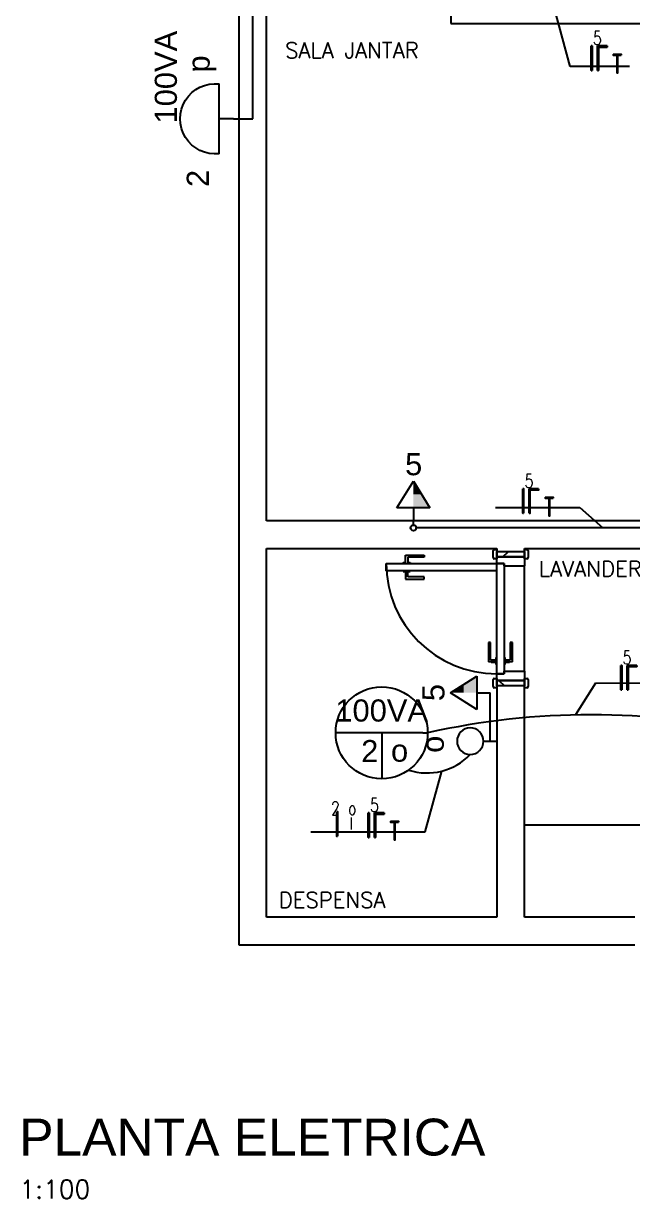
# Model space of a CAD drawing. Header units: millimetres. Extents: x -632.9 to -536.7, y 683.3 to 727.5.
# Drawn here: x -622.44 to -619.13, y 683.32 to 689.7 of the extents above; entities that cross this region are included whole.
import ezdxf
from ezdxf.enums import TextEntityAlignment as Align

# ---------------------------------------------------------------- set-up
doc = ezdxf.new("R2010")
doc.units = ezdxf.units.MM
doc.header["$MEASUREMENT"] = 0
doc.linetypes.add('CONTORNO_QUADRO_T', pattern=[0.35, 0.2, -0.15])
for name, color, linetype in [('ARQUITETURA', 9, 'Continuous'), ('ELE-TEXTO04', 4, 'CONTORNO_QUADRO_T'), ('ELETRODUTO EMBUTIDO LAJE PAREDE', 2, 'Continuous'), ('ELETRODUTO LUMINÁRIA', 3, 'Continuous'), ('ELETRODUTO TEXTO', 2, 'Continuous'), ('PENA1', 2, 'Continuous')]:
    doc.layers.add(name, color=color, linetype=linetype)
doc.layers.add('LAYERCOMUM', color=252, linetype='Continuous', lineweight=25)
doc.layers.add('REDE ELETRICA', color=7, linetype='Continuous', lineweight=9)
doc.styles.add('GYN_Carimbo_Página', font='arial.ttf', dxfattribs={"height": 0.6})
doc.styles.add('GYN_Dispositivos', font='arial.ttf', dxfattribs={"height": 0.2})
doc.styles.add('ROMAND', font='romand__.ttf', dxfattribs={"width": 0.75})
doc.styles.add('ROMANS', font='romans.shx')
doc.styles.add('SIMPLEX', font='simplex.shx')

# ---------------------------------------------------------------- blocks, each defined once
blk = doc.blocks.new('*U16')
for p, q in [((-0.373, 0), (-0.416, 0)), ((0.373, 0), (-0.373, 0)), ((0, 0), (0, -0.373)), ((0.373, 0), (0.416, 0)), ((0, -0.373), (0, -0.416))]:
    blk.add_line(p, q)
blk.add_circle((0, 0), 0.416)
at = {"color": 7, "style": 'GYN_Dispositivos'}
blk.add_attdef('P', text='', height=0.2, dxfattribs=at).set_placement((0, 0.16), align=Align.BOTTOM_CENTER)
blk.add_attdef('CI', text='', height=0.2, dxfattribs=at).set_placement((-0.16, 0), align=Align.TOP_RIGHT)
blk.add_attdef('CM', text='', height=0.2, dxfattribs=at).set_placement((0.16, 0), align=Align.TOP_LEFT)
blk = doc.blocks.new('*U32')
for p, q in [((0.132, -0.316), (0.132, 0.316)), ((0, 0), (0.132, 0))]:
    blk.add_line(p, q)
blk.add_arc((0.165, 0), 0.318, 264.0243, 95.9757)
blk = doc.blocks.new('*U6')
for points in [[(0, 0.36), (-0.075, 0.24), (0, 0.24)], [(0, 0.24), (-0.075, 0.24), (-0.15, 0.12), (0, 0.12)]]:
    blk.add_hatch(color=256).paths.add_polyline_path(points)
for p, q in [((0, 0.36), (-0.15, 0.12)), ((0.15, 0.12), (0, 0.36)), ((-0.15, 0.12), (0.15, 0.12)), ((0, 0.12), (0, 0))]:
    blk.add_line(p, q)
at = {"layer": 'REDE ELETRICA', "style": 'GYN_Carimbo_Página'}
blk.add_attdef('CIRCUITO', text='', height=0.2, dxfattribs=at).set_placement((0, 0.542), align=Align.MIDDLE_CENTER)
blk = doc.blocks.new('*U1')
blk.add_line((0, 0.12), (0, 0))
blk.add_circle((0, 0.24), 0.12)
at = {"layer": 'REDE ELETRICA', "style": 'GYN_Carimbo_Página'}
blk.add_attdef('COMANDO', text='', height=0.2, dxfattribs=at).set_placement((0, 0.542), align=Align.MIDDLE_CENTER)

msp = doc.modelspace()

# ---------------------------------------------------------------- hatches: boundary and pattern name
at = {"layer": 'ARQUITETURA'}
h = msp.add_hatch(dxfattribs=at)
h.set_pattern_fill('FP_18', color=256, angle=90, style=0, pattern_type=2)
h.set_pattern_definition([(45, (-596.79044, 688.2082), (-0.318198, 0.318198), []), (135, (-596.79044, 688.20818), (-0.159099, -0.159099), [])])
h.paths.add_polyline_path([(-619.7154, 686.1042), (-619.7154, 686.1342), (-619.8654, 686.1342), (-619.8654, 686.1042), (-619.7191, 686.1042)], flags=0)
h.paths.add_polyline_path([(-619.7154, 686.8042), (-619.7154, 686.8342), (-619.8654, 686.8342), (-619.8654, 686.8042), (-619.7191, 686.8042)], flags=0)

# ---------------------------------------------------------------- linework, layer by layer
for p, q in [((-621.1154, 686.9992), (-621.1154, 692.6992)), ((-621.2654, 691.5233), (-621.2654, 684.6992)), ((-620.1154, 689.8492), (-620.1154, 689.6992)), ((-620.1154, 689.6992), (-617.7154, 689.6992)), ((-616.5654, 686.9992), (-621.1154, 686.9992)), ((-621.1154, 684.8492), (-621.1154, 686.8492)), ((-621.1154, 686.8492), (-619.8654, 686.8492)), ((-619.8854, 686.8002), (-619.8854, 686.8382)), ((-619.8794, 686.8442), (-619.8654, 686.8442)), ((-619.8654, 686.8492), (-619.8654, 686.8042)), ((-619.8654, 686.8442), (-619.8654, 686.7942)), ((-619.7154, 686.8492), (-616.7154, 686.8492)), ((-619.7154, 686.8042), (-619.7154, 686.8492)), ((-619.7154, 686.8442), (-619.7014, 686.8442)), ((-619.7154, 686.7942), (-619.7154, 686.8442)), ((-619.6954, 686.8382), (-619.6954, 686.8002)), ((-620.3744, 686.7732), (-620.3603, 686.7732)), ((-620.3744, 686.7692), (-620.3744, 686.7732)), ((-620.3603, 686.8141), (-620.2603, 686.8141)), ((-620.3603, 686.7732), (-620.3603, 686.8141)), ((-620.3488, 686.8026), (-620.3488, 686.7732)), ((-620.2603, 686.8026), (-620.3488, 686.8026)), ((-620.3488, 686.7732), (-620.3365, 686.7732)), ((-620.3365, 686.7732), (-620.3365, 686.7692)), ((-620.2603, 686.8141), (-620.2603, 686.8026)), ((-619.8654, 686.7942), (-619.8794, 686.7942)), ((-619.8654, 686.8342), (-619.7154, 686.8342)), ((-619.8654, 686.8042), (-619.8654, 686.8342)), ((-619.8654, 686.8042), (-619.7154, 686.8042)), ((-619.7154, 686.8042), (-619.8654, 686.8042)), ((-619.8654, 686.7712), (-619.8654, 686.8042)), ((-619.8654, 686.8042), (-619.7154, 686.8042)), ((-619.7154, 686.8342), (-619.7154, 686.8042)), ((-619.7154, 686.8042), (-619.7154, 686.7552)), ((-619.7014, 686.7942), (-619.7154, 686.7942)), ((-620.4654, 686.7292), (-620.4654, 686.7692)), ((-620.4654, 686.7692), (-619.8654, 686.7692)), ((-619.8654, 686.7292), (-620.4654, 686.7292)), ((-620.3744, 686.7292), (-620.3744, 686.7252)), ((-620.3744, 686.7252), (-620.3603, 686.7252)), ((-620.3603, 686.7252), (-620.3603, 686.6842)), ((-620.3488, 686.7252), (-620.3365, 686.7252)), ((-620.3488, 686.6957), (-620.3488, 686.7252)), ((-620.3365, 686.7252), (-620.3365, 686.7292)), ((-619.8654, 686.1692), (-619.8654, 686.7692)), ((-619.8654, 686.7692), (-619.8254, 686.7692)), ((-619.8254, 686.7692), (-619.8634, 686.7692)), ((-619.8254, 686.7692), (-619.8254, 686.1692)), ((-619.8254, 686.7552), (-619.8254, 686.7692)), ((-619.7164, 686.7542), (-619.8244, 686.7542)), ((-619.7154, 686.1832), (-619.7154, 686.7552)), ((-620.3603, 686.6842), (-620.2603, 686.6842)), ((-620.2603, 686.6957), (-620.3488, 686.6957)), ((-620.2603, 686.6842), (-620.2603, 686.6957)), ((-619.9104, 686.3392), (-619.9104, 686.2343)), ((-619.8989, 686.3392), (-619.9104, 686.3392)), ((-619.8989, 686.2458), (-619.8989, 686.3392)), ((-619.792, 686.3392), (-619.792, 686.2458)), ((-619.7805, 686.3392), (-619.792, 686.3392)), ((-619.7805, 686.2343), (-619.7805, 686.3392)), ((-619.8694, 686.2343), (-619.9104, 686.2343)), ((-619.8989, 686.2458), (-619.8694, 686.2458)), ((-619.8955, 686.2336), (-619.8955, 686.2345)), ((-619.8955, 686.2337), (-619.8955, 686.2336)), ((-619.8955, 686.2336), (-619.8694, 686.2336)), ((-619.8654, 686.2582), (-619.8694, 686.2582)), ((-619.8694, 686.2522), (-619.8694, 686.2582)), ((-619.8694, 686.2262), (-619.8694, 686.2522)), ((-619.8694, 686.2202), (-619.8694, 686.2262)), ((-619.8694, 686.2202), (-619.8654, 686.2202)), ((-619.8214, 686.2582), (-619.8254, 686.2582)), ((-619.8254, 686.2202), (-619.8214, 686.2202)), ((-619.8214, 686.2582), (-619.8214, 686.2522)), ((-619.8214, 686.2522), (-619.8214, 686.2262)), ((-619.8214, 686.2458), (-619.792, 686.2458)), ((-619.7805, 686.2343), (-619.8214, 686.2343)), ((-619.8214, 686.2336), (-619.7968, 686.2336)), ((-619.8214, 686.2262), (-619.8214, 686.2202)), ((-619.7968, 686.2345), (-619.7968, 686.2336)), ((-619.7968, 686.2336), (-619.7968, 686.2337)), ((-619.8854, 686.1002), (-619.8854, 686.1382)), ((-619.8794, 686.1442), (-619.8654, 686.1442)), ((-619.8254, 686.1692), (-619.8654, 686.1692)), ((-619.8654, 686.1342), (-619.8654, 686.1672)), ((-619.8654, 686.1442), (-619.8654, 686.0942)), ((-619.8634, 686.1692), (-619.8254, 686.1692)), ((-619.8254, 686.1692), (-619.8254, 686.1832)), ((-619.8244, 686.1842), (-619.7164, 686.1842)), ((-619.7154, 686.1832), (-619.7154, 686.1342)), ((-619.7154, 686.1442), (-619.7014, 686.1442)), ((-619.7154, 686.0942), (-619.7154, 686.1442)), ((-619.6954, 686.1382), (-619.6954, 686.1002)), ((-619.8654, 686.0942), (-619.8794, 686.0942)), ((-619.8654, 686.1342), (-619.8654, 684.8492)), ((-619.7154, 686.1342), (-619.8654, 686.1342)), ((-619.8654, 686.1042), (-619.8654, 686.1342)), ((-619.8654, 686.1342), (-619.7154, 686.1342)), ((-619.7154, 686.1342), (-619.8654, 686.1342)), ((-619.7154, 686.1042), (-619.8654, 686.1042)), ((-619.7154, 684.8492), (-619.7154, 686.1342)), ((-619.7154, 686.1342), (-619.7154, 686.1042)), ((-619.7014, 686.0942), (-619.7154, 686.0942)), ((-619.7154, 685.3491), (-618.6455, 685.3491)), ((-619.8654, 684.8492), (-621.1154, 684.8492)), ((-619.1154, 684.8492), (-619.7154, 684.8492)), ((-621.2654, 684.6992), (-619.1154, 684.6992))]:
    msp.add_line(p, q, dxfattribs=at)
for centre, radius, start, end in [((-619.8794, 686.8382), 0.006, 90, 180), ((-619.7014, 686.8382), 0.006, 0, 90), ((-619.8794, 686.8002), 0.006, 180, 270), ((-619.7014, 686.8002), 0.006, 270, 0), ((-619.8654, 686.7692), 0.6, 180, 270), ((-619.8634, 686.7712), 0.002, 180, 270), ((-619.8244, 686.7552), 0.001, 180, 270), ((-619.7164, 686.7552), 0.001, 270, 0), ((-619.8794, 686.1382), 0.006, 90, 180), ((-619.8634, 686.1672), 0.002, 90, 180), ((-619.8244, 686.1832), 0.001, 90, 180), ((-619.7164, 686.1832), 0.001, 0, 90), ((-619.7014, 686.1382), 0.006, 0, 90), ((-619.8794, 686.1002), 0.006, 180, 270), ((-619.7014, 686.1002), 0.006, 270, 0)]:
    msp.add_arc(centre, radius, start, end, dxfattribs=at)
at = {"layer": 'ELETRODUTO EMBUTIDO LAJE PAREDE'}
for p, q in [((-621.1908, 689.1813), (-621.1908, 690.8917)), ((-621.2943, 689.1818), (-621.1908, 689.1813)), ((-620.3181, 686.9767), (-620.3181, 686.9992)), ((-618.4398, 686.9616), (-620.3029, 686.9616))]:
    msp.add_line(p, q, dxfattribs=at)
msp.add_circle((-620.3181, 686.9616), 0.0152, dxfattribs=at)
for centre, radius, start, end in [((-619.3529, 681.8886), 4.0589, 77.36242, 102.63758), ((-620.2441, 685.9558), 0.3244, 252.06468, 316.33759)]:
    msp.add_arc(centre, radius, start, end, dxfattribs=at)
at = {"layer": 'ELETRODUTO LUMINÁRIA'}
msp.add_line((-619.9014, 685.8039), (-619.9014, 686.0665), dxfattribs=at)
at = {"layer": 'LAYERCOMUM'}
for p, q in [((-619.4673, 689.4654), (-619.5495, 689.7742)), ((-619.1454, 689.4654), (-619.4673, 689.4654)), ((-619.8718, 687.0719), (-619.415, 687.0719)), ((-619.415, 687.0719), (-619.2892, 686.9616)), ((-619.3287, 686.1196), (-619.4376, 685.9466)), ((-620.2542, 685.3126), (-620.1645, 685.6413)), ((-620.875, 685.3126), (-620.2542, 685.3126))]:
    msp.add_line(p, q, dxfattribs=at)
at = {"layer": 'LAYERCOMUM', "linetype": 'Continuous'}
msp.add_line((-619.3287, 686.1196), (-618.8005, 686.1202), dxfattribs=at)

# ---------------------------------------------------------------- block references
at = {"layer": 'ELETRODUTO LUMINÁRIA'}
ref = msp.add_blockref('*U32', (-621.2943, 689.1818), dxfattribs=dict(at, xscale=-0.5999996999998075, yscale=0.5999996999998303, zscale=0.5999996999998289))
ref.add_attrib('P', '100VA', dxfattribs={"layer": '0', "color": 7, "height": 0.12, "rotation": 90, "style": 'GYN_Dispositivos'}).set_placement((-621.6623, 689.1564), align=Align.MIDDLE_LEFT)
ref.add_attrib('CI', '2', dxfattribs={"layer": '0', "color": 7, "height": 0.12, "rotation": 90, "style": 'GYN_Dispositivos'}).set_placement((-621.5488, 688.8117), align=Align.TOP_LEFT)
ref.add_attrib('CM', ' p', dxfattribs={"layer": '0', "color": 7, "height": 0.12, "rotation": 90, "style": 'GYN_Dispositivos'}).set_placement((-621.3885, 689.3863), align=Align.BOTTOM_LEFT)
ref = msp.add_blockref('*U6', (-620.3181, 686.9992), dxfattribs=dict(at, xscale=-0.6000000000000001, yscale=0.6000000000000001, zscale=0.6000000000000001))
ref.add_attrib('CIRCUITO', '5', dxfattribs={"layer": 'REDE ELETRICA', "height": 0.12, "style": 'GYN_Carimbo_Página'}).set_placement((-620.3167, 687.3074), align=Align.MIDDLE_CENTER)
ref = msp.add_blockref('*U6', (-619.9014, 686.0665), dxfattribs=dict(at, xscale=-0.6000000000000001, yscale=0.6000000000000001, zscale=0.6000000000000001, rotation=90))
ref.add_attrib('CIRCUITO', '5', dxfattribs={"layer": 'REDE ELETRICA', "height": 0.12, "rotation": 90, "style": 'GYN_Carimbo_Página'}).set_placement((-620.2096, 686.0678), align=Align.MIDDLE_CENTER)
ref = msp.add_blockref('*U16', (-620.4904, 685.8492), dxfattribs=dict(at, xscale=0.6000000000000001, yscale=0.6000000000000001, zscale=0.6000000000000001))
ref.add_attrib('P', '100VA', dxfattribs={"layer": '0', "color": 7, "height": 0.12, "style": 'GYN_Dispositivos'}).set_placement((-620.4904, 685.8745), align=Align.BOTTOM_CENTER)
ref.add_attrib('CI', '2', dxfattribs={"layer": '0', "color": 7, "height": 0.12, "style": 'GYN_Dispositivos'}).set_placement((-620.5086, 685.8101), align=Align.TOP_RIGHT)
ref.add_attrib('CM', ' o', dxfattribs={"layer": '0', "color": 7, "height": 0.12, "style": 'GYN_Dispositivos'}).set_placement((-620.4863, 685.8128), align=Align.TOP_LEFT)
ref = msp.add_blockref('*U1', (-619.8654, 685.8039), dxfattribs=dict(at, xscale=-0.6000000000000001, yscale=0.6000000000000001, zscale=0.6000000000000001, rotation=90))
ref.add_attrib('COMANDO', 'o', dxfattribs={"layer": 'REDE ELETRICA', "height": 0.12, "rotation": 90, "style": 'GYN_Carimbo_Página'}).set_placement((-620.2134, 685.7871), align=Align.MIDDLE_CENTER)

# ---------------------------------------------------------------- texts
at = {"layer": 'ELE-TEXTO04', "insert": (-622.4581, 683.7552), "char_height": 0.099995, "attachment_point": 1, "style": 'ROMANS'}
msp.add_mtext('{\\fArial|b0|i0|c0|p34;\\H2x;\\C4;PLANTA ELETRICA\\P\\Fromans|c0;\\H0.50002x;\\C2;1:100}', dxfattribs=at)
at = {"layer": 'ELETRODUTO TEXTO', "attachment_point": 1, "style": 'SIMPLEX'}
for s, width, heights, insert, char_height in [('SALA JANTAR', 1.133552, [0.1712], (-621.0147, 689.5959), 0.084627), ('LAVANDERIA', 0.946816, [0], (-619.6369, 686.7815), 0.08463), ('DESPENSA', 0.946816, [0], (-621.0495, 684.9843), 0.08463)]:
    msp.add_mtext_dynamic_manual_height_columns(s, width=width, gutter_width=12.5, heights=heights, dxfattribs=dict(at, insert=insert, char_height=char_height))
at = {"layer": 'PENA1', "style": 'ROMAND', "width": 0.75}
for s, height, p in [('5', 0.0737, (-619.3432, 689.5609)), ('T', 0.1032, (-619.2396, 689.3981)), ('5', 0.0737, (-619.7145, 687.1572)), ('T', 0.1032, (-619.6097, 686.9945)), ('5', 0.0737, (-619.182, 686.199)), ('2', 0.0737, (-620.7652, 685.3811, -0.3385)), ('o', 0.0737, (-620.6729, 685.3815, -0.1692)), ('5', 0.0737, (-620.5537, 685.398)), ('T', 0.1032, (-620.4489, 685.2352))]:
    msp.add_text(s, height=height, dxfattribs=at).set_placement(p, align=Align.BOTTOM_LEFT)
for height, p in [(0.1327, (-619.3314, 689.6172)), (0.1327, (-619.7026, 687.2136)), (0.1327, (-619.1702, 686.2554)), (0.1327, (-620.7132, 685.4605)), (0.0663, (-620.6451, 685.4099, -0.1692)), (0.1327, (-620.5419, 685.4543))]:
    msp.add_text('I', height=height, rotation=180, dxfattribs=at).set_placement(p, align=Align.BOTTOM_LEFT)
at = {"layer": 'PENA1', "style": 'ROMAND', "text_generation_flag": 2, "width": 0.75}
for p in [(-619.3353, 689.6172), (-619.7065, 687.2136), (-619.174, 686.2554), (-620.5457, 685.4543)]:
    msp.add_text('L', height=0.1327, rotation=180, dxfattribs=at).set_placement(p, align=Align.BOTTOM_LEFT)

doc.saveas('drawing.dxf')
